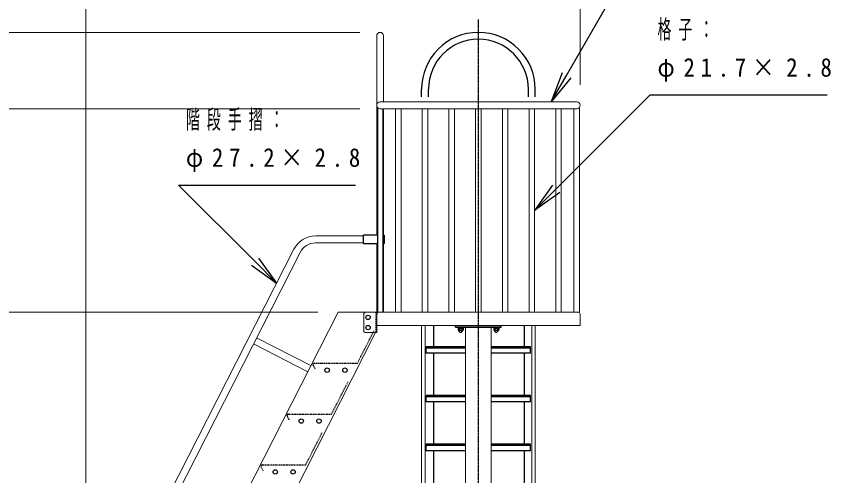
# Model space of a CAD drawing. Units: millimetres at full size; details may follow other scales. Extents: x -15630 to 0, y -2472 to 10680.
# Drawn here: x -8059 to -4856, y 4308 to 6113 of the extents above; entities that cross this region are included whole.
import ezdxf

# ---------------------------------------------------------------- set-up
doc = ezdxf.new("R2010")
doc.units = ezdxf.units.MM
for name, pattern in [('USER1', [4.5, 2.5, -2]), ('USER2', [6, 3, -1, 1, -1]), ('USER4', [8, 5, -3])]:
    doc.linetypes.add(name, pattern=pattern)
doc.layers.add('線', color=2, linetype='Continuous', lineweight=25)
doc.layers.add('補助', color=2, linetype='Continuous', lineweight=13)
doc.styles.add('ＭＳ ゴシック', font='')
doc.styles.get('ＭＳ ゴシック').set_extended_font_data('MS Gothic')

msp = doc.modelspace()

# ---------------------------------------------------------------- linework, layer by layer
at = {"layer": '線', "color": 20, "linetype": 'USER2'}
msp.add_line((-6241.689, 2180), (-6241.689, 6100), dxfattribs=at)
at = {"layer": '線', "color": 7, "lineweight": 13}
for p, q in [((-6641.689, 6036.4), (-6641.689, 5252.575)), ((-6614.489, 6036.4), (-6614.489, 5777.2)), ((-6628.089, 5777.2), (-5855.289, 5777.2)), ((-6628.089, 5750), (-5855.289, 5750)), ((-6614.489, 5750), (-6614.489, 5252.575)), ((-6567.539, 5750), (-6567.539, 4950)), ((-6545.839, 5750), (-6545.839, 4950)), ((-6462.539, 5750), (-6462.539, 4950)), ((-6440.839, 5750), (-6440.839, 4950)), ((-6357.539, 5750), (-6357.539, 4950)), ((-6335.839, 5750), (-6335.839, 4950)), ((-6252.539, 5750), (-6252.539, 4950)), ((-6230.839, 5750), (-6230.839, 4950)), ((-6147.539, 5750), (-6147.539, 4950)), ((-6125.839, 5750), (-6125.839, 4950)), ((-6042.539, 5750), (-6042.539, 4950)), ((-6020.839, 5750), (-6020.839, 4950)), ((-5937.539, 5750), (-5937.539, 4950)), ((-5915.839, 5750), (-5915.839, 4950)), ((-5866.139, 5750), (-5866.139, 4950)), ((-5844.439, 5755.4), (-5844.439, 4950)), ((-6693.489, 5250), (-6881.922, 5250)), ((-6693.489, 5222.8), (-6881.922, 5222.8)), ((-6641.689, 5220.225), (-6641.689, 4950)), ((-6614.489, 5220.225), (-6614.489, 4950)), ((-6967.102, 5197.801), (-7788.121, 3586.461)), ((-6942.867, 5185.453), (-7763.886, 3574.113)), ((-6793.478, 4950), (-7911.239, 2756.27)), ((-6645.689, 4950), (-6793.478, 4950)), ((-6691.689, 4945), (-6691.689, 4875)), ((-6686.689, 4950), (-6641.689, 4950)), ((-6641.689, 4950), (-6641.689, 4870)), ((-6641.689, 4950), (-5844.439, 4950)), ((-6641.689, 4897.7), (-6641.689, 4942.7)), ((-5841.689, 4942.7), (-5841.689, 4897.7)), ((-6645.689, 4870), (-7761.55, 2680)), ((-6641.689, 4870), (-6686.689, 4870)), ((-6641.689, 4897.7), (-5841.689, 4897.7)), ((-6465.289, 4897.7), (-6465.289, 3116.195)), ((-6451.689, 4897.7), (-6451.689, 3150.795)), ((-6292.489, 2670), (-6292.489, 4891.7)), ((-6190.889, 2670), (-6190.889, 4891.7)), ((-6031.689, 4897.7), (-6031.689, 3150.795)), ((-6018.089, 4897.7), (-6018.089, 3116.195)), ((-7113.953, 4849.678), (-6900.111, 4740.72)), ((-7126.301, 4825.442), (-6912.46, 4716.485))]:
    msp.add_line(p, q, dxfattribs=at)
at = {"layer": '線'}
for p, q in [((-6465.287, 5797.2), (-6465.287, 5826.4)), ((-6438.087, 5797.2), (-6438.087, 5826.4)), ((-6045.287, 5797.2), (-6045.287, 5826.4)), ((-6018.087, 5797.2), (-6018.087, 5826.4)), ((-6638.939, 5755.4), (-6638.939, 4950)), ((-6617.239, 5750), (-6617.239, 4950)), ((-6693.489, 5220.225), (-6693.489, 5252.575)), ((-6638.939, 5252.575), (-6693.489, 5252.575)), ((-6617.239, 5252.575), (-6611.914, 5252.575)), ((-6611.914, 5252.575), (-6611.914, 5220.225)), ((-6693.489, 5220.225), (-6638.939, 5220.225)), ((-6617.239, 5220.225), (-6611.914, 5220.225)), ((-6641.689, 4950), (-6641.689, 4942.7)), ((-6418.489, 4897.7), (-6418.489, 4814.443)), ((-6331.689, 4891.7), (-6331.689, 4897.7)), ((-6331.689, 4897.7), (-6151.689, 4897.7)), ((-6331.689, 4891.7), (-6151.689, 4891.7)), ((-6321.689, 4891.724), (-6321.689, 4889.724)), ((-6321.689, 4891.724), (-6301.689, 4891.724)), ((-6321.689, 4889.724), (-6301.689, 4889.724)), ((-6321.504, 4887.224), (-6301.874, 4887.224)), ((-6321.504, 4887.224), (-6321.504, 4880.128)), ((-6321.504, 4880.128), (-6319.939, 4879.224)), ((-6320.889, 4889.724), (-6302.489, 4889.724)), ((-6320.889, 4889.724), (-6320.889, 4887.224)), ((-6320.889, 4887.224), (-6302.489, 4887.224)), ((-6319.939, 4879.224), (-6303.439, 4879.224)), ((-6316.596, 4887.224), (-6316.596, 4880.128)), ((-6311.82, 4887.224), (-6312.49, 4889.724)), ((-6310.888, 4887.224), (-6311.558, 4889.724)), ((-6306.782, 4887.224), (-6306.782, 4880.128)), ((-6301.874, 4880.128), (-6303.439, 4879.224)), ((-6302.489, 4889.724), (-6302.489, 4887.224)), ((-6301.874, 4887.224), (-6301.874, 4880.128)), ((-6301.689, 4891.724), (-6301.689, 4889.724)), ((-6292.489, 4891.7), (-6190.889, 4891.7)), ((-6181.689, 4891.724), (-6181.689, 4889.724)), ((-6181.689, 4891.724), (-6161.689, 4891.724)), ((-6181.689, 4889.724), (-6161.689, 4889.724)), ((-6181.504, 4887.224), (-6161.874, 4887.224)), ((-6181.504, 4887.224), (-6181.504, 4880.128)), ((-6181.504, 4880.128), (-6179.939, 4879.224)), ((-6180.889, 4889.724), (-6162.489, 4889.724)), ((-6180.889, 4889.724), (-6180.889, 4887.224)), ((-6180.889, 4887.224), (-6162.489, 4887.224)), ((-6179.939, 4879.224), (-6163.439, 4879.224)), ((-6176.596, 4887.224), (-6176.596, 4880.128)), ((-6171.82, 4887.224), (-6172.49, 4889.724)), ((-6170.888, 4887.224), (-6171.558, 4889.724)), ((-6166.782, 4887.224), (-6166.782, 4880.128)), ((-6161.874, 4880.128), (-6163.439, 4879.224)), ((-6162.489, 4889.724), (-6162.489, 4887.224)), ((-6161.874, 4887.224), (-6161.874, 4880.128)), ((-6161.689, 4891.724), (-6161.689, 4889.724)), ((-6151.689, 4891.7), (-6151.689, 4897.7)), ((-6062.139, 4897.7), (-6062.139, 4814.443)), ((-6446.689, 4789.142), (-6446.689, 4814.443)), ((-6292.489, 4814.443), (-6446.689, 4814.443)), ((-6292.489, 4809.363), (-6446.689, 4809.363)), ((-6036.689, 4814.443), (-6190.889, 4814.443)), ((-6036.689, 4809.363), (-6190.889, 4809.363)), ((-6036.689, 4789.142), (-6036.689, 4814.443)), ((-6292.489, 4789.142), (-6446.689, 4789.142)), ((-6418.489, 4789.142), (-6418.489, 4622.873)), ((-6036.689, 4789.142), (-6190.889, 4789.142)), ((-6062.139, 4789.142), (-6062.139, 4622.873)), ((-6446.689, 4597.572), (-6446.689, 4622.873)), ((-6292.489, 4622.873), (-6446.689, 4622.873)), ((-6292.489, 4617.793), (-6446.689, 4617.793)), ((-6036.689, 4622.873), (-6190.889, 4622.873)), ((-6036.689, 4617.793), (-6190.889, 4617.793)), ((-6036.689, 4597.572), (-6036.689, 4622.873)), ((-6292.489, 4597.572), (-6446.689, 4597.572)), ((-6418.489, 4597.572), (-6418.489, 4431.304)), ((-6036.689, 4597.572), (-6190.889, 4597.572)), ((-6062.139, 4597.572), (-6062.139, 4431.304)), ((-6446.689, 4406.002), (-6446.689, 4431.304)), ((-6292.489, 4431.304), (-6446.689, 4431.304)), ((-6292.489, 4426.224), (-6446.689, 4426.224)), ((-6036.689, 4431.304), (-6190.889, 4431.304)), ((-6036.689, 4426.224), (-6190.889, 4426.224)), ((-6036.689, 4406.002), (-6036.689, 4431.304)), ((-6292.489, 4406.002), (-6446.689, 4406.002)), ((-6418.489, 4406.002), (-6418.489, 4239.734)), ((-6036.689, 4406.002), (-6190.889, 4406.002)), ((-6062.139, 4406.002), (-6062.139, 4239.734))]:
    msp.add_line(p, q, dxfattribs=at)
at = {"layer": '線', "color": 4, "linetype": 'USER4'}
msp.add_line((-6644.889, 4950), (-6644.889, 4870), dxfattribs=at)
at = {"layer": '線', "color": 4, "linetype": 'USER1'}
for p, q in [((-6716.773, 4750.713), (-6652.492, 4876.871)), ((-6891.911, 4741.861), (-6883.969, 4726.274)), ((-6886.921, 4750.003), (-6717.931, 4750.003)), ((-6818.678, 4550.713), (-6754.397, 4676.871)), ((-6988.827, 4550.003), (-6819.836, 4550.003)), ((-6993.816, 4541.861), (-6985.874, 4526.274)), ((-6920.583, 4350.713), (-6856.302, 4476.871)), ((-7095.721, 4341.861), (-7087.779, 4326.274)), ((-7090.732, 4350.003), (-6921.741, 4350.003))]:
    msp.add_line(p, q, dxfattribs=at)
at = {"layer": '線'}
for centre in [(-6675.689, 4930), (-6675.689, 4890), (-6836.521, 4722.703), (-6766.521, 4722.703), (-6938.427, 4522.703), (-6868.427, 4522.703), (-7040.332, 4322.703), (-6970.332, 4322.703)]:
    msp.add_circle(centre, 8.65, dxfattribs=at)
at = {"layer": '線', "color": 7, "lineweight": 13}
for centre, radius, start, end in [((-6628.089, 6036.4), 13.6, 0, 180), ((-6628.089, 5763.6), 13.6, 90, 270), ((-5855.289, 5763.6), 13.6, 270, 90), ((-6881.922, 5154.4), 95.6, 90, 153), ((-6881.922, 5154.4), 68.4, 90, 153), ((-6686.689, 4945), 5, 90, 180), ((-6634.389, 4942.7), 7.3, 90, 180), ((-5848.989, 4942.7), 7.3, 0, 90), ((-6686.689, 4875), 5, 180, 270)]:
    msp.add_arc(centre, radius, start, end, dxfattribs=at)
at = {"layer": '線'}
for centre, radius, start, end in [((-6241.687, 5826.4), 223.6, 0, 180), ((-6241.687, 5826.4), 196.4, 0, 180), ((-6319.05, 4884.378), 4.907, 240.00001, 299.99999), ((-6311.689, 4879.224), 7.5, 180, 0), ((-6311.689, 4893.003), 13.779, 249.136, 290.864), ((-6304.328, 4884.378), 4.907, 240.00001, 299.99999), ((-6179.05, 4884.378), 4.907, 240.00001, 299.99999), ((-6171.689, 4879.224), 7.5, 180, 0), ((-6171.689, 4893.003), 13.779, 249.136, 290.864), ((-6164.328, 4884.378), 4.907, 240.00001, 299.99999)]:
    msp.add_arc(centre, radius, start, end, dxfattribs=at)
at = {"layer": '線', "color": 4, "linetype": 'USER1'}
for centre, radius, start, end in [((-6886.921, 4744.403), 5.6, 90, 207), ((-6717.931, 4751.303), 1.3, 270, 333), ((-6988.827, 4544.403), 5.6, 90, 207), ((-6819.836, 4551.303), 1.3, 270, 333), ((-7090.732, 4344.403), 5.6, 90, 207), ((-6921.741, 4351.303), 1.3, 270, 333)]:
    msp.add_arc(centre, radius, start, end, dxfattribs=at)
at = {"layer": '補助'}
for p, q in [((-7785.439, 3160), (-7785.439, 6790)), ((-5841.689, 5843.6), (-5841.689, 6790)), ((-7785.439, 3160), (-7785.439, 6490)), ((-5841.689, 5843.6), (-5841.689, 6490)), ((-6708.089, 6050), (-8525.439, 6050)), ((-6708.089, 5750), (-8225.439, 5750)), ((-6873.478, 4950), (-8525.439, 4950)), ((-6873.478, 4950), (-8525.439, 4950)), ((-6873.478, 4950), (-8225.439, 4950))]:
    msp.add_line(p, q, dxfattribs=at)
at = {"layer": '補助', "lineweight": 25}
for p, q in [((-5895.135, 5881.123), (-5566.694, 6450)), ((-5912.456, 5891.123), (-5955.135, 5777.2)), ((-5955.135, 5777.2), (-5895.135, 5881.123)), ((-5877.815, 5871.123), (-5955.135, 5777.2)), ((-5935.986, 5434.853), (-5566.694, 5804.145)), ((-5566.694, 5804.145), (-5526.694, 5804.145)), ((-5526.694, 5804.145), (-4870.875, 5804.145)), ((-7421.05, 5450), (-7381.05, 5450)), ((-7120.054, 5149.003), (-7421.05, 5450)), ((-7381.05, 5450), (-6725.232, 5450)), ((-5950.128, 5448.995), (-6020.839, 5350)), ((-6020.839, 5350), (-5935.986, 5434.853)), ((-5921.844, 5420.711), (-6020.839, 5350)), ((-7105.911, 5163.145), (-7035.201, 5064.151)), ((-7134.196, 5134.861), (-7035.201, 5064.151)), ((-7035.201, 5064.151), (-7120.054, 5149.003))]:
    msp.add_line(p, q, dxfattribs=at)

# ---------------------------------------------------------------- texts
at = {"layer": '補助', "char_height": 73.31, "attachment_point": 1, "style": 'ＭＳ ゴシック'}
for s, insert in [('\\T1.5;\\W0.55;格子：', (-5537.694, 6099.145)), ('\\T1.5;\\W0.9;φ21.7×2.8', (-5537.694, 5949.145)), ('\\T1.5;\\W0.55;階段手摺：', (-7392.05, 5745)), ('\\T1.5;\\W0.9;φ27.2×2.8', (-7392.05, 5595))]:
    msp.add_mtext(s, dxfattribs=dict(at, insert=insert))

doc.saveas('drawing.dxf')
